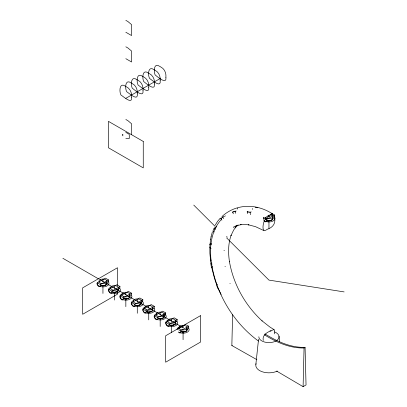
<?xml version="1.0" encoding="UTF-8"?>
<svg xmlns="http://www.w3.org/2000/svg" width="407" height="407" viewBox="0 0 407 407"><rect width="100%" height="100%" fill="white"/><g stroke="black" fill="none" stroke-linecap="round" stroke-linejoin="round"><path stroke-width="0.61" d="M274.659 333.852L274.593 330.815L274.155 329.706L269.678 326.877L261.955 320.782L262.164 320.955C245.223 305.423 233.359 284.218 229.436 261.543L229.487 261.838C228.124 252.956 228.098 243.63 231.161 235.078L230.988 235.561L233.689 229.996L235.5 227.447L235.114 227.935L238.156 224.893M209.829 247.583L209.88 253.439L210.816 262.647M272.364 214.972L272.273 213.741C256.451 203.414 236.126 203.449 221.917 216.575M256.842 359.651L231.848 345.512L232.611 314.764M271.438 213.187L274.522 214.962L266.443 219.627L266.03 221.774L265.222 221.83L264.016 220.874M274.522 214.962L274.293 216.85L273.301 217.165M303.098 386.65L304.054 347.975L305.077 347.385L306.033 384.951L303.098 386.65L276.643 371.072M108.527 279.919L100.448 284.585L100.03 286.732C98.036 287.215 97.131 284.381 97.365 282.804L105.444 278.139L108.527 279.919L108.293 281.807L107.3 282.122M119.973 286.528L111.894 291.193L111.477 293.34C109.483 293.823 108.583 290.99 108.811 289.413L116.89 284.752L119.973 286.528L119.739 288.415L118.747 288.731M131.42 293.142L123.341 297.802L122.924 299.949C120.93 300.432 120.029 297.598 120.258 296.026L128.337 291.361L131.42 293.142L131.191 295.024L130.194 295.34M142.867 299.75L134.788 304.416L134.371 306.557C132.382 307.041 131.476 304.207 131.71 302.635L139.789 297.97L142.867 299.75L142.638 301.638L141.641 301.948M154.319 306.359L146.24 311.024L145.823 313.166C143.829 313.649 142.923 310.821 143.157 309.244L151.236 304.578L154.319 306.359L154.085 308.247L153.093 308.557M165.766 312.968L157.687 317.633L157.27 319.775C155.276 320.258 154.375 317.429 154.604 315.852L162.683 311.187L165.766 312.968L165.349 315.11L163.909 314.804M177.213 319.576L169.134 324.242L168.717 326.383C166.722 326.872 165.822 324.038 166.051 322.461L174.13 317.796L177.213 319.576L176.796 321.723L175.671 321.627M186.543 324.964L188.66 326.185L180.581 330.85L180.164 332.997L178.724 332.687M188.66 326.185L188.431 328.073L187.434 328.388M211.085 243.59L210.012 244.21L209.778 247.624L211.101 248.387M209.971 244.755L210.612 239.255M255.855 364.448L258.542 339.311M118.442 290.018L117.964 291.076M129.889 296.627L129.411 297.685M152.783 309.844L152.304 310.902M164.235 316.453L163.756 317.516M175.682 323.066L175.203 324.125M187.128 329.675L186.65 330.733M211.08 236.757L212.393 231.787M210.597 239.336L211.096 236.671M216.27 226.943L214.118 228.19L212.988 230.85L214.255 232.031M215.155 225.239L217.516 221.444L220.319 218.091M265.461 219.088C263.136 221.026 260.658 234.473 267.165 229.37C273.677 227.218 276.394 222.319 274.043 215.842M221.316 219.51C211.269 230.403 209.432 246.291 211.065 260.449M106.512 284.468L106.99 283.409A3.078 1.643 -51.2 0 0 106.812 282.692M140.858 304.294L141.336 303.235A3.078 1.643 -51.2 0 0 141.158 302.518L141.025 302.34M265.796 218.742L268.941 216.468L272.085 215.115M221.907 220.146L220.813 218.656L223.814 216.361M224.44 216.565L225.361 215.832M125.839 98.341L160.185 78.515M220.813 218.656L221.886 218.035M233.379 213.807L232.555 212.133L233.633 211.513M232.555 212.133L235.098 211.599L236.177 210.974M247.654 213.558L247.171 211.859L248.245 211.233M247.171 211.859L250.112 212.51L251.19 211.884M263.461 219.434L263.36 217.852L264.438 217.231M212.189 267.689L211.467 267.491L210.78 263.624L211.859 263.003M231.848 345.512L232.214 345.304M236.96 225.371L234.595 226.709L236.772 225.687L241.132 224.649L240.517 224.74L245.869 224.552L248.957 224.898L248.453 224.806L255.565 226.679L263.889 230.596M268.752 220.894L266.677 221.22M271.805 220.101L268.946 220.787A3.078 0.341 7.5 0 0 267.73 220.625M105.805 285.058L102.946 285.745A3.078 0.341 7.5 0 0 101.73 285.582L101.038 285.424M117.257 291.671L114.392 292.353A3.078 0.341 7.5 0 0 113.177 292.19L112.485 292.038M128.704 298.28L125.839 298.962A3.078 0.341 7.5 0 0 124.623 298.799L123.931 298.646M140.15 304.889L137.286 305.571A3.078 0.341 7.5 0 0 136.07 305.408L135.378 305.255M151.597 311.497L148.738 312.184A3.078 0.341 7.5 0 0 147.522 312.016M163.044 318.106L160.185 318.793A3.078 0.341 7.5 0 0 158.969 318.63M175.671 323.072A3.078 1.643 -51.2 0 0 175.503 322.349L175.203 321.922A4.05 2.335 0 0 1 174.496 324.715L171.632 325.402A3.078 0.341 7.5 0 0 170.416 325.239M185.943 331.323L183.079 332.01A3.078 0.341 7.5 0 0 181.863 331.847M218.534 288.599L217.903 288.685L216.361 284.717L217.552 284.742M229.884 283.593L230.225 283.562M125.839 138.685L129.273 138.548L129.273 134.686L129.156 134.295L125.839 132.382M305.077 347.385C290.629 347.771 276.964 341.422 264.967 333.918M304.054 347.975C289.809 348.356 276.302 342.18 264.443 334.813M267.77 220.645L267.038 220.472M147.563 312.037L146.83 311.864M159.01 318.65L158.277 318.472M170.457 325.259L169.724 325.081M181.904 331.868L181.171 331.69M267.038 220.375C269.032 221.077 273.504 220.548 272.817 217.633M344.124 291.911L268.941 280.102L226.623 237.886M101.038 285.332C103.032 286.035 107.509 285.511 106.817 282.59M112.485 291.941C114.484 292.648 118.956 292.119 118.264 289.204M123.931 298.55C125.951 299.354 130.825 298.555 129.579 295.553M135.378 305.158C137.403 305.967 142.272 305.164 141.025 302.162M146.83 311.767C148.85 312.576 153.719 311.772 152.477 308.776M169.724 324.99C171.754 325.91 176.989 324.776 175.203 321.825M181.171 331.598C183.196 332.402 188.065 331.603 186.818 328.602M255.25 207.194L255.983 207.356M256.537 207.478L257.824 207.763M273.992 329.609C269.286 331.212 261.849 334.061 263.222 340.45M224.974 266.305L225.351 266.427M158.633 318.437C160.612 319.286 165.537 317.989 163.756 315.216M210.78 263.624L212.088 264.153M267.872 215.883L268.941 216.468M263.36 217.852L266.443 219.627M125.839 20.35L128.001 21.596L131.563 24.623L131.563 35.551L125.839 32.25M125.839 46.79L128.001 48.036L131.563 51.058L131.563 61.991L125.839 58.684M125.839 119.495L128.001 120.742L131.563 123.764L131.563 134.697M122.98 134.686L122.37 134.33L122.349 135.226L122.98 135.841M185.77 324.516L177.691 329.182M62.876 258.292L98.555 278.892M99.649 279.523L183.079 327.691M97.365 282.804L100.448 284.585M108.811 289.413L111.894 291.193M120.258 296.026L123.341 297.802M131.71 302.635L134.788 304.416M143.157 309.244L146.24 311.024M154.604 315.852L157.687 317.633M166.051 322.461L169.134 324.242M178.658 329.741L180.581 330.85M223.967 250.249L224.359 250.508M272.247 213.716L271.993 213.741A6.349 3.673 -60.1 0 0 271.647 213.924L266.234 217.048A9.666 5.591 -60.1 0 0 266.03 217.17L265.588 217.653L265.517 218.925M210.012 244.21L210.755 244.729M258.445 341.051C232.514 322.049 215.008 291.773 210.999 259.925M193.757 205.097L214.916 226.206M226.602 236.477L227.32 237.215M214.118 228.19L215.308 229.538M152.477 308.949L152.61 309.127A3.078 1.643 -51.2 0 1 152.773 309.854M129.579 295.731L129.716 295.904A3.078 1.643 -51.2 0 1 129.879 296.632M221.138 294.434L218.228 288.721M163.756 315.313L164.057 315.735A3.078 1.643 -51.2 0 1 164.219 316.463M233.379 226.831L233.979 227.737M222.736 216.987L223.702 218.584M237.271 208.186L237.673 209.096M235.098 211.599L235.76 213.304M216.376 283.949L214.479 278.322L211.676 267.394M252.371 208.506L252.579 209.417M250.112 212.51L250.407 214.687M279.004 336.172L279.609 341.824M268.941 215.191L268.941 216.758M268.951 221.24L268.961 228.485M183.079 326.414L183.079 327.976M183.079 332.458L183.079 339.697M171.632 319.8L171.632 321.367M171.632 324.903L171.632 332.641M160.185 313.192L160.185 314.759M160.185 318.946L160.185 326.48M148.738 306.583L148.738 308.15M148.738 312.332L148.738 319.871M137.286 299.974L137.286 301.541M137.286 305.723L137.286 313.263M125.839 293.366L125.839 294.933M125.839 298.463L125.839 306.649M117.501 285.358L117.501 267.735L82.667 287.846L82.667 314.285L117.501 294.169L117.501 291.025M114.392 286.757L114.392 288.319M114.392 292.506L114.392 300.04M102.946 280.148L102.946 281.71M102.946 285.897L102.946 293.432M212.673 266.626A6.069 4.197 -72.6 0 1 212.596 266.249M274.053 216.555A6.069 3.5 -0.1 0 1 272.227 221.393A6.069 3.5 -0.1 0 1 263.838 220.35M211.131 244.77A4.05 2.157 -56.4 0 1 211.421 243.773M214.662 229.009A4.05 1.323 -44.1 0 1 216.509 226.399M235.368 211.101A4.05 0.611 -23.8 0 1 234.697 211.238M250.02 211.543A4.05 1.542 -13 0 1 249.817 211.503M108.053 281.512A6.069 3.505 0 0 1 104.446 286.803A6.069 3.505 0 0 1 96.886 283.155M119.5 288.12A6.069 3.505 0 0 1 117.552 293.009A6.069 3.505 0 0 1 109.137 291.768A6.069 3.505 0 0 1 111.482 286.94M130.947 294.729A6.069 3.505 0 0 1 129.243 299.532A6.069 3.505 0 0 1 120.894 298.662A6.069 3.505 0 0 1 122.202 293.818M142.394 301.343A6.069 3.505 0 0 1 140.69 306.14A6.069 3.505 0 0 1 132.341 305.27A6.069 3.505 0 0 1 133.649 300.432M153.846 307.951A6.069 3.505 0 0 1 152.02 312.795A6.069 3.505 0 0 1 143.63 311.742A6.069 3.505 0 0 1 145.457 306.898M165.293 314.56A6.069 3.505 0 0 1 163.466 319.403A6.069 3.505 0 0 1 155.077 318.35A6.069 3.505 0 0 1 156.904 313.507M176.74 321.169A6.069 3.505 0 0 1 174.791 326.058A6.069 3.505 0 0 1 166.377 324.817A6.069 3.505 0 0 1 168.722 319.988M270.624 214.286A4.05 2.335 -0.1 0 1 271.901 217.994A4.05 2.335 -0.1 0 1 265.389 217.526M269.241 220.798A0.539 0.31 -0.1 0 1 268.656 220.798M271.764 220.116A3.058 0.387 -34 0 0 272.466 219.531L272.99 218.447A3.078 1.638 -51.2 0 0 272.812 217.735A4.05 2.33 -0.1 0 1 271.51 220.253A4.05 2.33 -0.1 0 1 266.982 220.497M188.187 327.777A6.069 3.505 0 0 1 186.721 332.478A6.069 3.505 0 0 1 178.49 331.97M177.025 329.426A6.069 3.505 0 0 1 179.797 326.724M106.471 284.488A3.058 0.392 -33.9 0 1 105.764 285.073M106.802 282.697A4.055 2.34 0 0 1 105.505 285.215A4.055 2.34 0 0 1 100.972 285.455M117.918 291.102A3.058 0.392 -33.9 0 1 117.211 291.687M118.249 289.306A4.055 2.34 0 0 1 116.957 291.829A4.055 2.34 0 0 1 112.418 292.063M118.264 289.301A3.078 1.643 -51.2 0 1 118.427 290.023M126.195 298.942A0.539 0.31 0 0 1 125.387 298.534M129.365 297.71A3.058 0.392 -33.9 0 1 128.663 298.295M129.696 295.914A4.055 2.34 0 0 1 128.403 298.438A4.055 2.34 0 0 1 123.87 298.672M136.966 305.565A0.539 0.31 0 0 1 136.813 305.464M140.812 304.319A3.058 0.392 -33.9 0 1 140.11 304.904M141.005 302.304A4.055 2.34 0 0 1 140.003 304.97A4.055 2.34 0 0 1 135.317 305.281M152.264 310.928A3.058 0.392 -33.9 0 1 151.557 311.513M152.452 308.918A4.055 2.34 0 0 1 151.455 311.579A4.055 2.34 0 0 1 146.764 311.894M163.711 317.536A3.058 0.392 -33.9 0 1 163.004 318.121M163.899 315.527A4.055 2.34 0 0 1 162.902 318.188A4.055 2.34 0 0 1 158.211 318.503M171.958 325.391A0.539 0.31 0 0 1 171.138 325.269M175.158 324.145A3.058 0.392 -33.9 0 1 174.455 324.73M174.496 324.715A4.05 2.335 0 0 1 169.668 325.107M185.506 325.758A4.05 2.335 0 0 1 185.943 329.283A4.05 2.335 0 0 1 179.838 329.029M179.197 328.286A4.05 2.335 0 0 1 180.22 325.976A4.05 2.335 0 0 1 184.223 325.386M183.557 331.903A0.539 0.31 0 0 1 183.338 332.026M182.926 332.051A0.539 0.31 0 0 1 182.606 331.903M186.604 330.759A3.058 0.392 -33.9 0 1 185.902 331.339M181.115 331.715A4.05 2.335 0 0 0 185.643 331.481A4.05 2.335 0 0 0 186.935 328.963A3.078 1.643 -51.2 0 1 187.118 329.68M274.674 331.959A10.119 5.84 0 0 1 273.652 341.946A10.119 5.84 0 0 1 258.821 336.772M269.983 330.962A10.119 5.84 0 0 1 271.016 331.054M277.371 371.067A13.156 7.596 0 0 1 262.169 371.744A13.156 7.596 0 0 1 256.064 363.68M131.563 97.212C132.545 104.981 123.499 96.591 120.986 95.035C119.058 91.682 119.439 81.975 125.27 86.142A25.733 14.856 60 0 1 126.414 86.803C130.326 88.69 132.005 93.066 131.563 97.212M137.286 93.91C138.278 101.684 129.187 93.249 126.709 91.733C124.781 88.375 125.163 78.673 130.993 82.835A25.733 14.856 60 0 1 132.138 83.496C136.05 85.384 137.729 89.759 137.286 93.91M143.01 90.603C144.017 98.377 134.6 89.952 132.239 88.151C130.627 84.692 130.973 75.427 136.716 79.533A25.733 14.856 60 0 1 137.861 80.194C141.773 82.082 143.452 86.452 143.01 90.603M148.733 87.302C149.73 95.07 140.634 86.64 138.156 85.119C136.228 81.766 136.615 72.059 142.44 76.226A25.733 14.856 60 0 1 143.585 76.887C147.497 78.775 149.176 83.15 148.733 87.302M154.457 83.995C155.464 91.768 146.047 83.343 143.686 81.537C142.079 78.083 142.419 68.814 148.163 72.924A25.733 14.856 60 0 1 149.308 73.586C153.22 75.473 154.899 79.843 154.457 83.995M160.185 80.688C161.177 88.461 152.081 80.031 149.603 78.51C147.675 75.158 148.062 65.451 153.887 69.617A25.733 14.856 60 0 1 155.036 70.279C158.944 72.166 160.623 76.541 160.185 80.688M165.908 77.386C166.911 85.16 157.494 76.735 155.133 74.929C153.525 71.474 153.866 62.205 159.61 66.31A25.733 14.856 60 0 1 160.76 66.977C164.672 68.859 166.346 73.235 165.908 77.386M200.498 315.654L165.664 335.765L165.664 362.199L200.498 342.089L200.498 315.654M143.259 141.448L108.425 121.337L108.425 147.772L143.259 167.882L143.259 141.448M100.677 283.297A4.05 2.335 0 0 0 106.98 281.532A4.05 2.335 0 0 0 101.175 279.263A4.05 2.335 0 0 0 100.677 283.297M112.368 289.998A4.05 2.335 0 0 0 118.442 287.973A4.05 2.335 0 0 0 112.368 285.948A4.05 2.335 0 0 0 112.368 289.998M123.57 296.515A4.05 2.335 0 0 0 129.879 294.749A4.05 2.335 0 0 0 124.074 292.48A4.05 2.335 0 0 0 123.57 296.515M135.022 303.129A4.05 2.335 0 0 0 141.326 301.358A4.05 2.335 0 0 0 135.521 299.089A4.05 2.335 0 0 0 135.022 303.129M146.713 309.824A4.05 2.335 0 0 0 152.783 307.799A4.05 2.335 0 0 0 146.713 305.779A4.05 2.335 0 0 0 146.713 309.824M157.916 316.346A4.05 2.335 0 0 0 164.219 314.575A4.05 2.335 0 0 0 158.415 312.306A4.05 2.335 0 0 0 157.916 316.346M169.607 323.041A4.05 2.335 0 0 0 175.682 321.021A4.05 2.335 0 0 0 169.607 318.996A4.05 2.335 0 0 0 169.607 323.041"/></g></svg>
